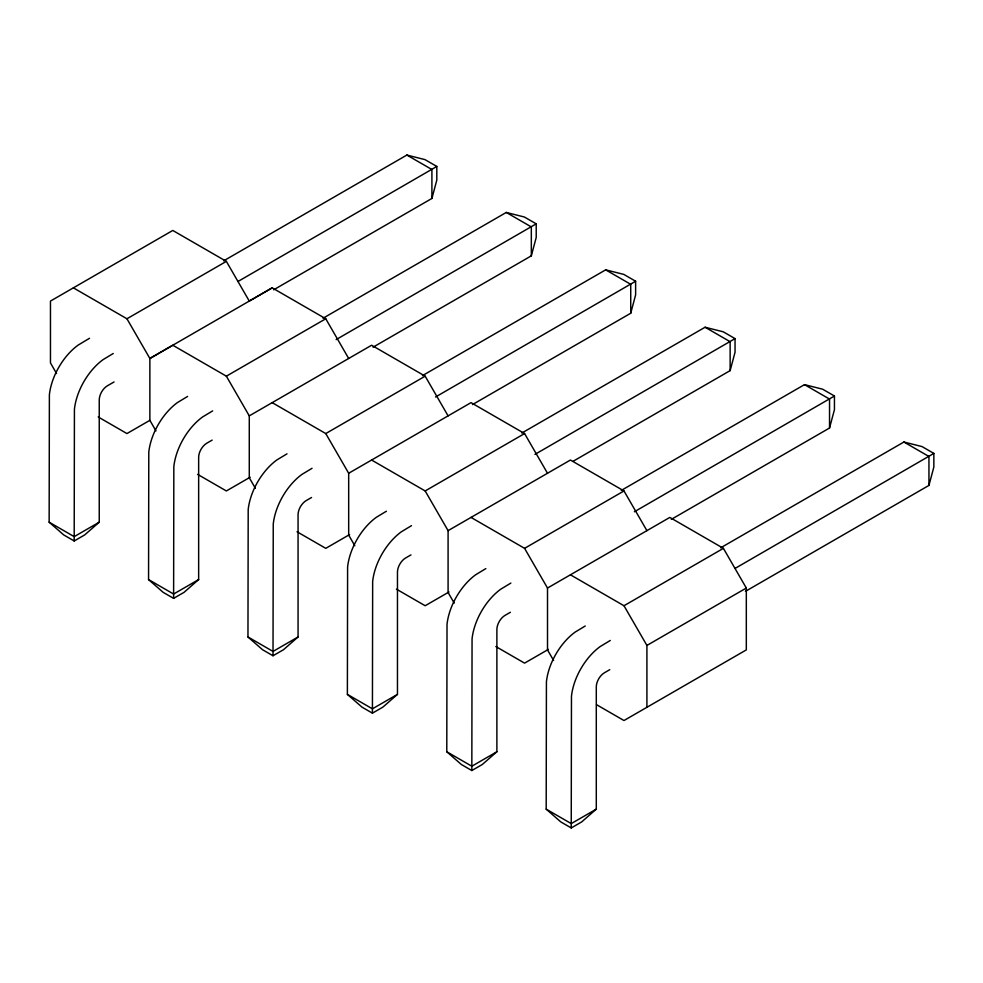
<?xml version="1.0" encoding="UTF-8"?>
<svg xmlns="http://www.w3.org/2000/svg" width="983" height="983" viewBox="0 0 983 983"><rect width="100%" height="100%" fill="white"/><g stroke="black" fill="none" stroke-linecap="round" stroke-linejoin="round"><path stroke-width="1.47" d="M273.655 289.813L431.906 198.443L436.808 180.086L436.808 166.446L425 159.627L406.864 155.056L223.632 260.851M373.061 347.196L531.324 255.838L536.214 237.481L536.214 223.841L524.406 217.022L506.27 212.451L323.038 318.234M472.479 404.591L630.73 313.233L635.62 294.875L635.62 281.236L623.812 274.404L605.675 269.846L422.444 375.629M573.212 461.224L730.136 370.616L735.038 352.258L735.038 338.619L723.218 331.799L705.081 327.241L521.85 433.024M671.291 519.38L829.541 428.01L834.444 409.653L834.444 396.014L822.624 389.194L804.499 384.636L621.268 490.419M745.433 591.361L928.947 485.405L933.85 467.048L933.85 453.409L922.042 446.589L903.905 442.018L720.674 547.814M114.077 381.945L107.43 385.778A11.575 6.684 -60 0 0 99.246 399.958L99.246 522.182L84.661 534.936L74.192 540.982L63.735 534.936L49.15 522.182L49.383 394.797A47.073 27.18 -60 0 1 78.038 345.168L89.527 338.275M212.156 440.101L206.835 443.173A11.575 6.684 -60 0 0 198.652 457.341L198.652 579.577L184.067 592.331L173.61 598.364L163.141 592.331L148.556 579.577L148.789 452.192A47.073 27.18 -60 0 1 177.444 402.563L187.606 396.432M311.562 497.496L306.241 500.568A11.575 6.684 -60 0 0 298.058 514.736L298.058 636.972L283.473 649.726L273.016 655.759L262.559 649.726L247.962 636.972L248.195 509.587A47.073 27.18 -60 0 1 276.85 459.958L287.011 453.827M410.968 554.891L405.647 557.963A11.575 6.684 -60 0 0 397.464 572.131L397.464 694.367L382.879 707.121L372.422 713.154L361.965 707.121L347.38 694.367L347.601 566.982A47.073 27.18 -60 0 1 376.256 517.353L386.417 511.221M510.374 612.286L505.065 615.358A11.575 6.684 -60 0 0 496.882 629.525L496.882 751.762L482.284 764.504L471.828 770.549L461.371 764.504L446.786 751.762L447.019 624.377A47.073 27.18 -60 0 1 475.674 574.748L485.835 568.604M609.792 669.669L604.471 672.741A11.575 6.684 -60 0 0 596.288 686.92L596.288 809.144L581.703 821.899L571.234 827.944L560.777 821.899L546.192 809.144L546.425 681.772A47.073 27.18 -60 0 1 575.08 632.13L585.241 625.999M436.808 166.446L238.058 281.445M536.214 223.841L336.137 339.602M635.62 281.236L435.543 396.997M735.038 338.619L534.949 454.392M834.444 396.014L634.367 511.774M933.85 453.409L735.1 568.407M73.381 287.847L126.942 318.775L226.36 261.38L249.277 301.081L272.193 287.847L325.766 318.775L348.682 358.476M113.242 353.499L103.08 359.631A47.073 27.18 -60 0 0 74.425 409.26L74.192 540.982M272.193 287.847L149.871 358.476L149.871 420.331L155.978 430.91M149.871 420.331L126.942 433.564L98.202 416.964M126.942 318.775L149.871 358.476L172.787 345.242L226.36 376.17L325.766 318.775M212.66 410.894L202.486 417.025A47.073 27.18 -60 0 0 173.831 466.655L173.61 598.364M255.383 488.305L249.277 477.726L249.277 415.87L371.611 345.242L425.172 376.17L448.088 415.87M99.246 522.182L74.192 536.644L49.15 522.182M250.21 477.185L226.36 490.959L197.608 474.359M272.193 402.637L325.766 433.564L425.172 376.17M312.066 468.289L301.904 474.42A47.073 27.18 -60 0 0 273.249 524.05L273.016 655.759M354.802 545.7L348.682 535.108L348.682 473.265L471.017 402.637L524.578 433.564L547.506 473.265M198.652 579.577L173.61 594.039L148.556 579.577M349.616 534.568L325.766 548.342L297.026 531.754M371.611 460.032L425.172 490.947L524.578 433.564M411.472 525.672L401.31 531.815A47.073 27.18 -60 0 0 372.655 581.444L372.422 713.154M454.207 603.095L448.088 592.503L448.088 530.648L570.423 460.032L623.984 490.947L646.912 530.648M298.058 636.972L273.016 651.434L247.962 636.972M449.034 591.963L425.172 605.737L396.432 589.149M471.017 517.414L524.578 548.342L623.984 490.947M510.877 583.066L500.716 589.21A47.073 27.18 -60 0 0 472.061 638.839L471.828 770.549M553.613 660.49L547.506 649.898L547.506 588.043L669.828 517.414L723.402 548.342L746.318 588.043L746.318 649.898L623.984 720.527L596.546 704.688M397.464 694.367L372.422 708.829L347.38 694.367M548.44 649.358L524.578 663.132L495.837 646.544M570.423 574.809L623.984 605.737L723.402 548.342M610.283 640.461L600.121 646.593A47.073 27.18 -60 0 0 571.467 696.234L571.234 827.944M646.912 707.293L646.912 645.438L746.318 588.043M496.882 751.762L471.828 766.224L446.786 751.762M596.288 809.144L571.234 823.607L546.192 809.144M406.864 155.056L431.906 169.518L431.906 198.443M506.27 212.451L531.324 226.913L531.324 255.838M605.675 269.846L630.73 284.308L630.73 313.233M705.081 327.241L730.136 341.703L730.136 370.616M804.499 384.636L829.541 399.086L829.541 428.01M903.905 442.018L928.947 456.481L928.947 485.405M226.36 261.38L172.787 230.452L50.465 301.081L50.465 362.936L56.572 373.528M623.984 605.737L646.912 645.438M524.578 548.342L547.506 588.043M425.172 490.947L448.088 530.648M325.766 433.564L348.682 473.265M226.36 376.17L249.277 415.87"/></g></svg>
